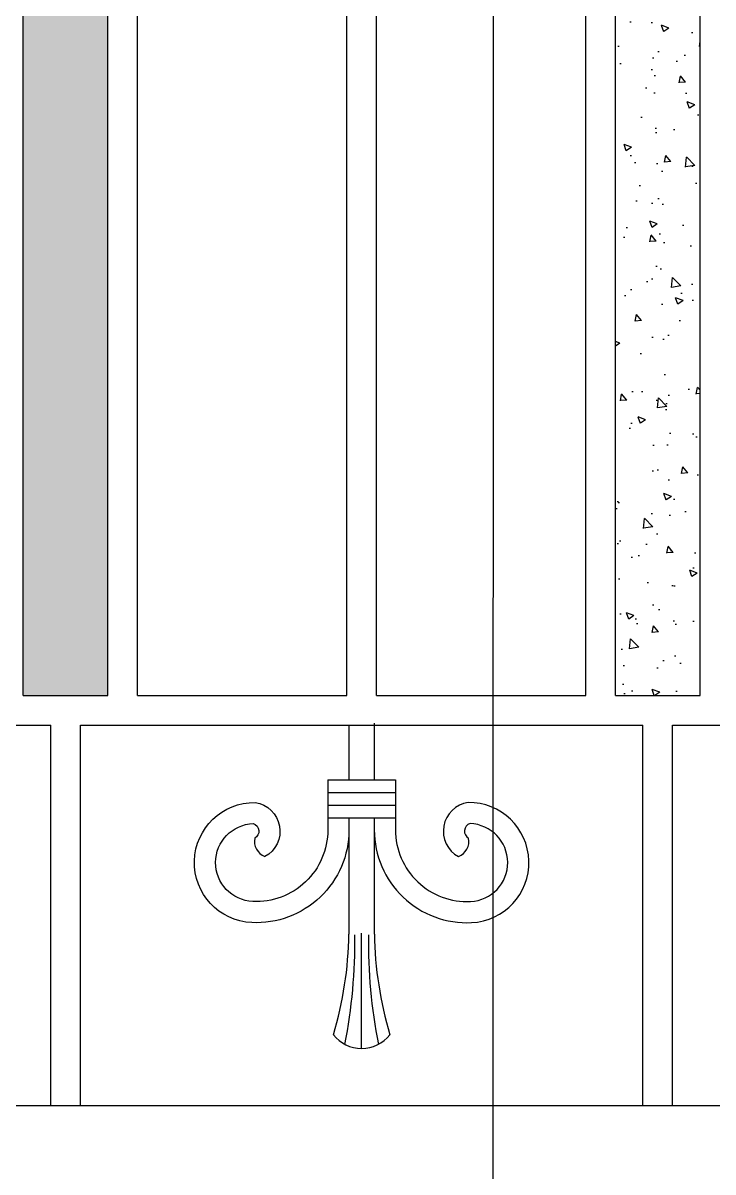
# Model space of a CAD drawing. Header units: inches. Extents: x 13054 to 48691, y 5623 to 20391.
# Drawn here: x 48434.82 to 48445.26, y 18802.12 to 18819.52 of the extents above; entities that cross this region are included whole.
import ezdxf

# ---------------------------------------------------------------- set-up
doc = ezdxf.new("R2010")
doc.units = ezdxf.units.IN
doc.header["$MEASUREMENT"] = 0
pattern_1 = [(130, (50577.7649, 18789.7504), (-1.1474784, -0.10039135), [0.1199856, -1.3198414]), (185, (50577.7649, 18789.7504), (0.22197546, 1.2033628), [0.09598847, -1.0558731]), (79.5486, (50577.6693, 18789.742), (-0.9255038, 1.1029707), [0.10197205, -1.1216926]), (133.8158, (50577.7649, 18790.0704), (-1.7073805, -0.2647986), [0.1799784, -1.9797621]), (83.3644, (50577.6226, 18790.0483), (-1.4952806, 1.5584013), [0.1529581, -1.6825386]), (188.8158, (50577.7649, 18790.0704), (-1.4952794, 1.5584025), [0.1439827, -1.5838097]), (159, (50577.6049, 18789.9904), (-0.95493653, -0.64411282), [0.1199856, -1.3198414]), (214, (50577.6049, 18789.9904), (-0.38925776, 1.1601007), [0.09598847, -1.0558731]), (108.5486, (50577.5253, 18789.9367), (-1.3441947, 0.5159868), [0.10197205, -1.1216926]), (142.5, (50577.7649, 18789.7504), (-0.01945343, 0.53256617), [0, -1.04307466, 0, -1.0718712, 0, -1.05987264]), (172.5, (50577.7649, 18789.7504), (-0.42086069, 0.63098292), [0, -0.61112656, 0, -1.01907754, 0, -0.40395146]), (212.5, (50578.12166, 18789.7504), (-0.854013275, -0.03608346), [0, -0.39995194, 0, -1.24785005, 0, -1.65580103]), (222.5, (50578.28164, 18789.7504), (-0.93298576, 0.16014873), [0, -0.51993752, 0, -0.82870042, 0, -1.1758587])]

msp = doc.modelspace()

# ---------------------------------------------------------------- hatches: boundary and pattern name
at = {"ltscale": 5}
h = msp.add_hatch(dxfattribs=at)
h.set_pattern_fill('AR-CONC', color=251, scale=0.159981, style=0)
h.set_pattern_definition(pattern_1)
h.paths.add_polyline_path([(48434.823, 18809.336), (48436.103, 18809.336), (48436.103, 18836.601, -0.003493), (48434.823, 18836.874)])
h = msp.add_hatch(dxfattribs=at)
h.set_pattern_fill('AR-CONC', color=251, scale=0.159981, style=0)
h.set_pattern_definition(pattern_1)
h.paths.add_polyline_path([(48445.062, 18835.205, -0.003438), (48443.782, 18835.35), (48443.782, 18809.336), (48445.062, 18809.336)])

# ---------------------------------------------------------------- linework, layer by layer
at = {"transparency": 33554483}
msp.add_line((48441.946, 18876.024), (48441.924, 18793.511), dxfattribs=at)
at = {"ltscale": 5}
for p, q in [((48434.823, 18809.336), (48434.823, 18836.874)), ((48436.103, 18809.336), (48436.103, 18836.601)), ((48436.551, 18809.336), (48436.551, 18836.51)), ((48443.334, 18809.336), (48443.334, 18835.405)), ((48443.782, 18809.336), (48443.782, 18835.35)), ((48445.062, 18809.336), (48445.062, 18835.205)), ((48439.718, 18809.336), (48439.718, 18821.046)), ((48440.166, 18809.336), (48440.166, 18820.996)), ((48434.823, 18809.336), (48436.103, 18809.336)), ((48436.551, 18809.336), (48439.718, 18809.336)), ((48440.166, 18809.336), (48443.334, 18809.336)), ((48443.782, 18809.336), (48445.062, 18809.336)), ((48426.728, 18808.888), (48435.239, 18808.888)), ((48435.239, 18803.129), (48435.239, 18808.888)), ((48435.687, 18808.888), (48444.198, 18808.888)), ((48435.687, 18803.129), (48435.687, 18808.888)), ((48444.198, 18803.129), (48444.198, 18808.888)), ((48444.646, 18808.888), (48453.386, 18808.888)), ((48444.646, 18803.129), (48444.646, 18808.888)), ((48408.586, 18803.129), (48453.386, 18803.129))]:
    msp.add_line(p, q, dxfattribs=at)
at = {"color": 250, "ltscale": 5}
for p, q in [((48440.134, 18808.915), (48440.134, 18808.061)), ((48439.75, 18808.889), (48439.75, 18808.061)), ((48439.43, 18808.061), (48440.454, 18808.061)), ((48439.43, 18807.869), (48440.454, 18807.869)), ((48439.43, 18807.677), (48440.454, 18807.677)), ((48439.43, 18807.485), (48440.454, 18807.485)), ((48439.75, 18807.485), (48439.75, 18805.723)), ((48440.134, 18807.485), (48440.134, 18805.723)), ((48439.942, 18803.992), (48439.942, 18805.738))]:
    msp.add_line(p, q, dxfattribs=at)
for points in [[(48439.43, 18808.061), (48439.43, 18807.3, -0.428008), (48438.295, 18806.217, -0.959841), (48438.302, 18807.396, -0.664353), (48438.325, 18807.177)], [(48440.454, 18808.061), (48440.454, 18807.3, 0.428008), (48441.59, 18806.217, 0.959841), (48441.583, 18807.396, 0.664353), (48441.56, 18807.177)], [(48439.75, 18807.3), (48439.75, 18807.3, -0.428008), (48438.28, 18805.897, -0.981892), (48438.332, 18807.716, -0.718103), (48438.479, 18806.897)], [(48440.134, 18807.3, 0.428008), (48441.605, 18805.897, 0.981892), (48441.553, 18807.716, 0.718103), (48441.406, 18806.897)]]:
    msp.add_lwpolyline(points, format="xyb", dxfattribs=at)
for centre, radius, start, end in [((48438.568, 18807.128), 0.248, 168.6631, 248.9827), ((48441.317, 18807.128), 0.248, 291.0173, 11.3369), ((48434.101, 18805.815), 5.65, 343.3845, 359.0721), ((48431.798, 18805.61), 8.043, 348.8493, 0.7358), ((48448.087, 18805.61), 8.043, 179.2642, 191.1507), ((48445.784, 18805.815), 5.65, 180.9279, 196.6155), ((48439.942, 18804.536), 0.544, 218.3001, 321.6999)]:
    msp.add_arc(centre, radius, start, end, dxfattribs=at)

doc.saveas('drawing.dxf')
